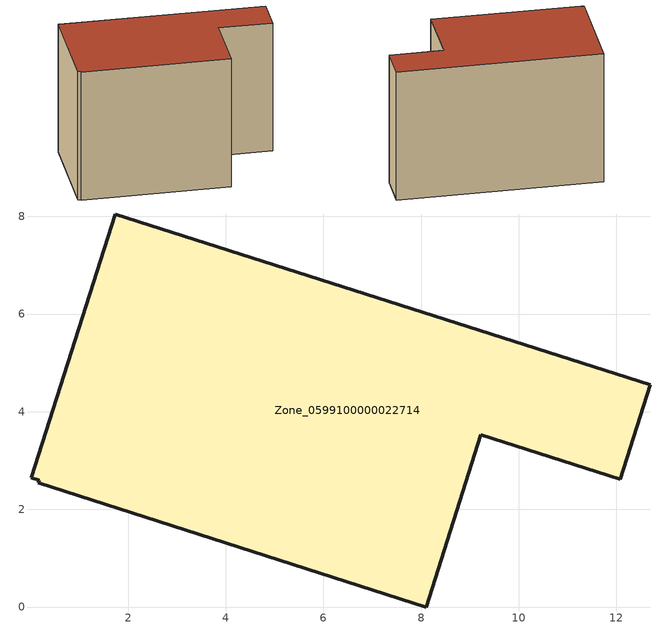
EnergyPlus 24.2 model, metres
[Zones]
Zone_0599100000022714
 floor ground (C_G): 8.1,0 0.16,2.55 0.18,2.6 0.02,2.65 1.74,8.05 12.69,4.55 12.08,2.62 9.22,3.53 z0
 wall outside (C_F): 12.69,4.55 1.74,8.05 0.02,2.65 0.18,2.6 0.16,2.55 8.1,0 9.22,3.53 12.08,2.62 12.69,4.55 z0:7.89
 roof outside (C_R): 0.16,2.55 8.1,0 9.22,3.53 12.08,2.62 12.69,4.55 1.74,8.05 0.02,2.65 0.18,2.6 z7.89
[BUILDING]
Pand.0599100000022714: North Axis=0; Terrain=City; Loads Convergence Tolerance Value=0.04; Temperature Convergence Tolerance Value=0.4; Solar Distribution=FullExterior; Maximum Number of Warmup Days=25; Minimum Number of Warmup Days=1
[Site:Location]
Rotterdam.The.Hague.AP_ZH_NLD Design_Conditions: Latitude=51.96; Longitude=4.45; Time Zone=1; Elevation=-4.5
[SITE:GROUNDTEMPERATURE:BUILDINGSURFACE]
18, 18, 18, 18, 18, 18, 18, 18, 18, 18, 18, 18
[MATERIAL] Thermal Absorptance=0.9; Solar Absorptance=0.7; Visible Absorptance=0.7
Name | Roughness | Thickness | Conductivity | Density | Specific Heat
G.TC.1975-1991 | MediumSmooth | 0.15 | 0.288461 | 540 | 1210
F.TC.1975-1991 | Rough | 0.3 | 0.230769 | 1920 | 840
R.TC.1975-1991 | MediumRough | 0.2 | 0.153846 | 1500 | 1000
[CONSTRUCTION]
C_G: G.TC.1975-1991
C_F: F.TC.1975-1991
C_R: R.TC.1975-1991
[ZONE]
Zone_0599100000022714: Type=1; Multiplier=1; Ceiling Height=Autocalculate; Volume=Autocalculate; Floor Area=autocalculate; Part of Total Floor Area=Yes
[ZONEINFILTRATION:DESIGNFLOWRATE]
Infil_Zone_0599100000022714: Zone or ZoneList or Space or SpaceList=Zone_0599100000022714; Schedule=AlwaysOn; Design Flow Rate Calculation Method=Flow/Area; Flow Rate per Floor Area=0.003; Constant Term Coefficient=1; Temperature Term Coefficient=0; Velocity Term Coefficient=0; Velocity Squared Term Coefficient=0
[HVACTEMPLATE:ZONE:IDEALLOADSAIRSYSTEM]
Zone_0599100000022714: Maximum Heating Supply Air Temperature=50; Minimum Cooling Supply Air Temperature=13; Maximum Heating Supply Air Humidity Ratio=0.0156; Minimum Cooling Supply Air Humidity Ratio=0.0077; Heating Limit=NoLimit; Cooling Limit=NoLimit; Dehumidification Control Type=ConstantSensibleHeatRatio; Cooling Sensible Heat Ratio=0.7; Dehumidification Setpoint=60; Humidification Control Type=None; Humidification Setpoint=30; Outdoor Air Method=None; Outdoor Air Flow Rate per Person=0.00944; Outdoor Air Flow Rate per Zone Floor Area=0; Outdoor Air Flow Rate per Zone=0; Demand Controlled Ventilation Type=None; Outdoor Air Economizer Type=NoEconomizer; Heat Recovery Type=None; Sensible Heat Recovery Effectiveness=0.7; Latent Heat Recovery Effectiveness=0.65
[ZONECONTROL:THERMOSTAT]
ThermostatControl_Zone_0599100000022714: Zone or ZoneList=Zone_0599100000022714; Control Type Schedule=DualSetpointControlType; Control 1=Thermostat_Zone_0599100000022714; Temperature Difference Between Cutout And Setpoint=0
[THERMOSTATSETPOINT:DUALSETPOINT]
Thermostat_Zone_0599100000022714: Heating Setpoint Temperature Schedule=HeatingSetpoint_Zone_0599100000022714; Cooling Setpoint Temperature Schedule=CoolingSetpoint_Zone_0599100000022714
[SCHEDULE:COMPACT]
HeatingSetpoint_Zone_0599100000022714: Through: 12/31, For: AllDays, Until: 24:00, 21
CoolingSetpoint_Zone_0599100000022714: Through: 12/31, For: AllDays, Until: 24:00, 24
DualSetpointControlType: Through: 12/31, For: AllDays, Until: 24:00, 4
AlwaysOn: Through: 12/31, For: AllDays, Until: 24:00, 1
